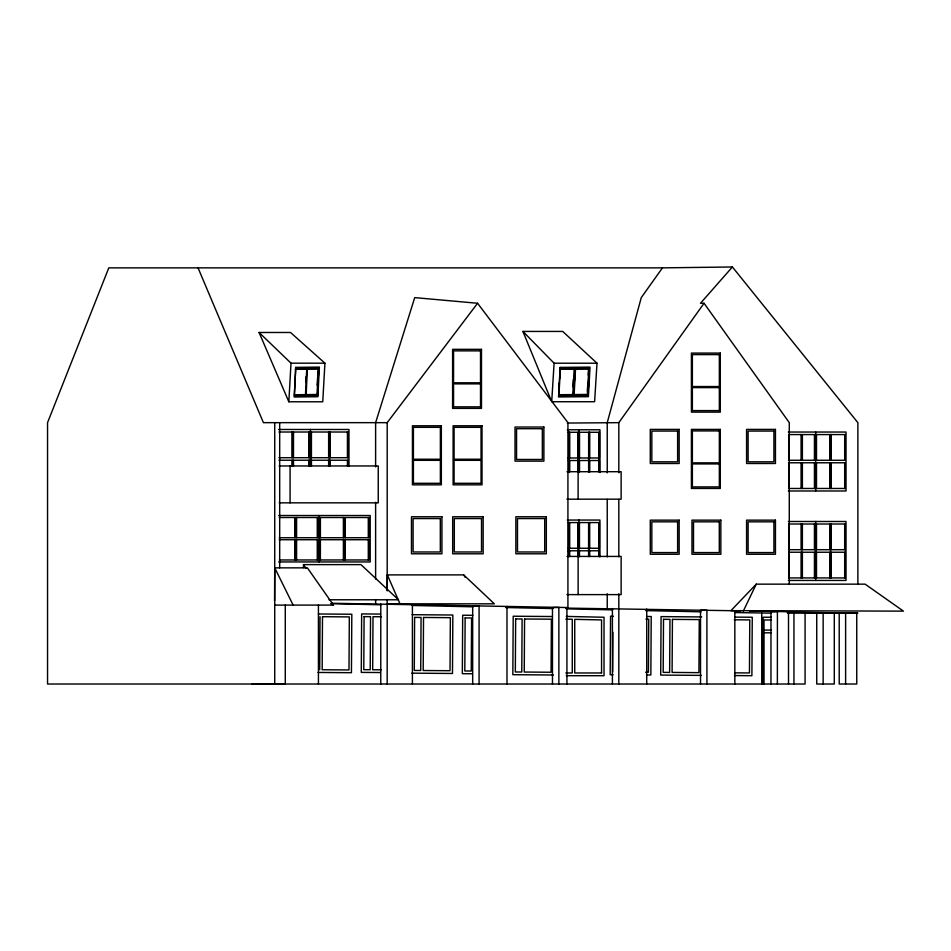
<?xml version="1.0" encoding="UTF-8"?>
<svg xmlns="http://www.w3.org/2000/svg" width="951" height="951" viewBox="0 0 951 951"><rect width="100%" height="100%" fill="white"/><g stroke="black" fill="none" stroke-linecap="round" stroke-linejoin="round"><path stroke-width="1.43" d="M380.769 684.019L380.78 604.099M387.176 684.019L387.2 599.677M777.371 684.019L777.419 611.541L770.964 612.004L770.964 684.019M387.247 590.512L387.319 574.891L463.684 574.891L494.354 603.826L387.2 603.826M274.566 600.77L274.732 567.854L307.387 567.854L333.492 605.098L274.566 605.098M319.702 669.73L320.035 616.676M612.67 671.977L612.919 632.189M303.476 567.569L303.5 564.621L360.964 564.621L398.481 599.772L328.975 599.772M305.782 382.528L306.067 376.667M317.194 385.31L317.551 377.999M317.551 395.794L318.644 367.93L317.551 395.794L294.311 395.996L295.713 368.203L318.942 368.013M559.628 378.427L560.187 368.215L558.974 396.044L559.39 382.813M572.989 386.855L573.382 379.556M573.394 395.901L575.105 368.073L573.596 395.806M587.373 391.099L587.694 385.262M588.241 375.039L588.562 369.202M588.752 369.178L587.385 394.439L574.131 394.57L575.498 369.297L588.752 369.178L588.158 368.988M587.991 395.759L589.192 367.942L587.991 395.759L558.677 395.949M288.842 401.786L291.006 363.175L259.088 332.481L290.542 332.481L324.921 363.175L322.746 401.786L288.842 401.786L259.088 332.481M522.931 331.435L554.1 363.211L551.711 401.726L594.613 401.726L597.002 363.211L562.719 331.435L522.931 331.435L551.152 400.383M743.302 611.136L756.235 584.152L865.125 584.152L903.45 611.136L730.95 610.649L756.235 584.152M857.873 584.152L857.873 422.66L732.401 266.981L662.467 267.861L641.271 297.615L607.237 422.66L607.237 472.813M618.816 472.813L618.816 422.66L704.049 303.262L789.282 422.66L789.282 584.152M387.2 590.821L387.2 422.66L477.568 303.262L567.925 422.66L567.925 607.546L331.412 603.255M732.401 266.981L700.483 303.262L704.049 303.262M845.617 613.026L839.21 613.145L839.21 684.019L856.756 684.019L856.756 613.145L845.617 613.026L845.617 684.019M307.803 369.297L318.288 369.166L317.016 394.487L306.543 394.606M294.644 394.76L305.473 394.629L306.745 369.309L295.214 369.273M560.187 368.215L589.489 368.037M559.081 394.713L572.787 394.582L574.154 369.309L559.747 369.25M567.355 423.052L618.816 422.66M252.122 684.019L285.276 684.019L285.276 605.086M662.467 267.861L108.794 267.861L47.55 422.66L47.55 684.019L805.081 684.019L805.081 613.145M291.006 363.175L324.921 363.175M554.1 363.211L597.002 363.211M387.2 422.66L263.415 422.66L198.046 267.861M278.56 429.483L348.981 429.483L348.981 466.335M567.319 429.769L599.962 429.769L599.962 472.504M278.952 432.016L292.575 432.016L292.575 457.704L278.952 457.704M292.956 432.016L309.491 432.016L309.491 457.704L292.956 457.704M310.347 432.016L347.959 432.016L347.959 457.704L310.347 457.704M788.367 432.039L846.021 432.039L846.021 490.989L788.367 490.989M568.175 432.289L599.403 432.289L599.403 457.978L568.175 457.978M788.557 434.571L801.669 434.571L801.669 460.26L788.557 460.26M801.859 434.571L814.959 434.571L814.959 460.26L801.859 460.26M815.958 434.571L845.213 434.571L845.213 460.26L815.958 460.26M278.952 460.225L292.575 460.225L292.575 465.931M292.956 460.225L309.491 460.225L309.491 465.931M310.347 460.225L347.959 460.225L347.959 465.931M568.175 460.51L599.403 460.51L599.403 471.922M788.557 462.78L801.669 462.78L801.669 488.469L788.557 488.469M801.859 462.78L814.959 462.78L814.959 488.469L801.859 488.469M815.958 462.78L845.213 462.78L845.213 488.469L815.958 488.469M279.13 465.954L378.248 465.954L378.248 502.841L279.225 502.841M567.022 471.708L621.134 471.708L621.134 499.18L566.915 499.18M278.691 515.525L370.201 515.525L370.201 561.946L278.691 561.946M279.261 517.51L295.369 517.51L295.369 537.743L279.261 537.743M296.046 517.51L317.812 517.51L317.812 537.743L296.046 537.743M319.845 517.51L343.929 517.51L343.929 537.743L319.845 537.743M567.26 520.054L599.915 520.054L599.915 556.894M788.367 521.493L846.021 521.493L846.021 580.443L788.367 580.443M568.116 522.575L578.41 522.575L578.41 548.263L568.116 548.263M578.921 522.575L599.356 522.575L599.356 548.263L578.921 548.263M788.557 524.013L801.669 524.013L801.669 549.702L788.557 549.702M801.859 524.013L814.959 524.013L814.959 549.702L801.859 549.702M815.958 524.013L845.213 524.013L845.213 549.702L815.958 549.702M279.261 539.728L295.369 539.728L295.369 559.961L279.261 559.961M296.046 539.728L317.812 539.728L317.812 559.961L296.046 559.961M319.845 539.728L343.929 539.728L343.929 559.961L319.845 559.961M568.116 550.784L578.41 550.784L578.41 556.501M578.921 550.784L599.356 550.784L599.356 556.501M788.557 552.234L801.669 552.234L801.669 577.923L788.557 577.923M801.859 552.234L814.959 552.234L814.959 577.923L801.859 577.923M815.958 552.234L845.213 552.234L845.213 577.923L815.958 577.923M567.034 556.43L621.146 556.43L621.146 594.613L566.915 594.613M565.881 608.105L740.71 610.839M735.099 612.563L771.356 613.145M787.535 613.145L839.055 613.145M856.756 613.145L857.873 613.145L787.178 612.099M771.356 617.247L763.118 617.247L763.118 684.019M771.404 619.981L764.022 619.981L764.022 684.019M764.022 630.073L771.404 630.073M764.022 632.807L771.404 632.807M565.821 672.975L572.276 672.975L572.276 619.279L565.821 619.137M566.261 675.709L604.028 675.709L604.028 617.247L566.261 616.414M380.531 614.073L361.653 613.93L361.285 672.393L380.174 672.535M318.395 613.989L351.811 614.239L351.442 672.702L318.026 672.452M412.175 614.691L452.842 615.012L452.474 673.474L411.807 673.153M613.454 616.248L610.554 616.224L610.185 674.687L613.098 674.711M646.87 616.51L651.221 616.533L650.853 674.996L646.502 674.972M701.743 616.926L661.076 616.617L660.707 675.079L701.374 675.388M734.826 617.116L752.265 617.247L751.896 675.709L734.457 675.567M472.861 615.309L462.685 615.226L462.329 673.688L472.492 673.772M552.424 616.533L513.207 616.224L512.839 674.687L553.506 674.996M381.482 616.759L373.018 616.7L372.673 669.742L381.149 669.813M734.243 619.79L749.78 619.909L749.447 672.951L735.325 672.844M645.919 619.172L648.748 619.196L648.416 672.25L645.586 672.226M749.519 611.006L789.282 611.766M330.829 603.683L381.173 604.788M412.294 605.478L473.075 606.809M505.682 607.523L553.03 608.569M566.166 608.854L612.599 609.876M645.705 610.601L701.113 611.814M477.568 303.262L414.719 297.615L375.621 422.66L375.621 466.917M307.411 368.156L306.115 395.854M331.495 603.326L333.492 605.098M303.5 564.621L305.972 568.258M463.684 574.891L465.182 577.328M274.732 567.854L293.134 605.098M387.319 574.891L400.014 603.826M706.926 684.019L706.902 610.197L700.518 610.292L700.518 684.019M558.879 684.019L558.867 607.38L552.472 607.594L552.472 684.019M844.69 434.571L844.69 460.26M844.69 462.78L844.69 488.469M844.69 524.013L844.69 549.702M844.69 552.234L844.69 577.923M834.289 613.145L834.289 684.019L816.743 684.019L816.743 613.145M831.257 434.571L831.257 460.26M831.257 462.78L831.257 488.469M831.257 524.013L831.257 549.702M831.257 552.234L831.257 577.923M830.722 434.571L830.722 460.26M830.722 462.78L830.722 488.469M830.722 524.013L830.722 549.702M830.722 552.234L830.722 577.923M830.449 434.571L830.449 460.26M830.449 462.78L830.449 488.469M830.449 524.013L830.449 549.702M830.449 552.234L830.449 577.923M829.926 434.571L829.926 460.26M829.926 462.78L829.926 488.469M829.926 524.013L829.926 549.702M829.926 552.234L829.926 577.923M823.15 613.145L823.15 684.019M816.493 434.571L816.493 460.26M816.493 462.78L816.493 488.469M816.493 524.013L816.493 549.702M816.493 552.234L816.493 577.923M815.685 432.039L815.685 490.989M815.685 521.493L815.685 580.443M814.436 434.571L814.436 460.26M814.436 462.78L814.436 488.469M814.436 524.013L814.436 549.702M814.436 552.234L814.436 577.923M802.382 434.571L802.382 460.26M802.382 462.78L802.382 488.469M802.382 524.013L802.382 549.702M802.382 552.234L802.382 577.923M801.134 434.571L801.134 460.26M801.134 462.78L801.134 488.469M801.134 524.013L801.134 549.702M801.134 552.234L801.134 577.923M793.942 613.145L793.942 684.019M789.08 434.571L789.08 460.26M789.08 462.78L789.08 488.469M789.08 524.013L789.08 549.702M789.08 552.234L789.08 577.923M788.51 611.755L788.51 684.019M761.739 613.145L761.739 684.019M734.838 610.732L734.838 684.019M646.728 609.044L646.728 684.007M618.816 499.358L618.816 556.894M618.816 593.769L618.816 684.007M612.408 608.521L612.408 684.007M607.237 499.358L607.237 556.894M607.237 593.769L607.237 608.521M598.868 432.289L598.868 471.922M598.821 522.575L598.821 556.501M589.739 432.289L589.739 457.978M589.739 460.51L589.739 471.922M589.691 522.575L589.691 548.263M589.691 550.784L589.691 556.501M589.204 432.289L589.18 471.922M589.133 522.575L589.144 556.501M588.645 432.289L588.645 471.922M588.598 522.575L588.598 556.501M579.516 432.289L579.516 457.978M579.516 460.51L579.516 471.922M579.468 522.575L579.468 548.263M579.468 550.784L579.468 556.501M578.957 429.769L578.957 472.504M578.909 520.054L578.909 556.894M578.458 432.289L578.458 457.978M578.458 460.51L578.458 471.922M578.113 471.708L578.113 499.18M578.125 556.43L578.125 594.613M577.923 432.289L577.923 471.922M577.863 522.575L577.863 556.501M569.744 432.289L569.744 457.978M569.744 460.51L569.744 471.922M569.697 522.575L569.697 548.263M569.697 550.784L569.697 556.501M569.245 432.289L569.245 471.922M569.162 522.575L569.162 556.501M568.71 432.289L568.71 471.922M568.662 522.575L568.662 556.501M566.927 607.523L566.927 684.019M506.99 606.381L506.99 684.019M479.078 684.019L479.078 605.858L472.671 605.965L472.671 684.019M412.401 604.586L412.401 684.019M375.621 502.318L375.621 579.028M375.621 599.677L375.621 604.099M368.299 517.51L368.299 537.743M368.299 539.728L368.299 559.961M347.424 432.016L347.424 457.704M347.424 460.225L347.424 465.931M345.284 517.51L345.284 537.743M345.284 539.728L345.284 559.961M343.394 517.51L343.394 537.743M343.394 539.728L343.394 559.961M330.199 432.016L330.199 457.704M330.199 460.225L330.199 465.931M329.664 432.016L329.664 457.704M329.664 460.225L329.664 465.931M329.189 432.016L329.189 457.704M329.189 460.225L329.189 465.931M328.642 432.016L328.642 457.704M328.642 460.225L328.642 465.931M320.38 517.51L320.38 537.743M320.38 539.728L320.38 559.961M319.025 515.525L319.025 561.946M318.43 605.086L318.43 684.019M317.265 517.51L317.265 537.743M317.265 539.728L317.265 559.961M311.429 432.016L311.429 457.704M311.429 460.225L311.429 465.931M310.894 432.016L310.894 457.704M310.894 460.225L310.894 465.931M310.406 429.483L310.406 466.335M308.944 432.016L308.944 457.704M308.944 460.225L308.944 465.931M296.581 517.51L296.581 537.743M296.581 539.728L296.581 559.961M294.822 517.51L294.822 537.743M294.822 539.728L294.822 559.961M293.49 432.016L293.49 457.704M293.49 460.225L293.49 465.931M292.028 432.016L292.028 457.704M292.028 460.225L292.028 465.931M290.079 465.954L290.079 502.841M279.689 422.66L279.689 567.854M274.732 422.66L274.732 683.817M322.496 616.7L322.163 669.742L348.993 669.956L349.326 616.902L322.496 616.7M364.102 616.628L363.769 669.682L370.212 669.73L370.545 616.676L364.102 616.628M414.612 617.389L414.279 670.443L420.734 670.491L421.067 617.449L414.612 617.389M423.528 617.461L423.195 670.514L450.025 670.717L450.358 617.674L423.528 617.461M465.134 617.924L464.801 670.978L471.256 671.026L471.589 617.972L465.134 617.924M515.656 618.923L515.323 671.977L521.778 672.024L522.111 618.97L515.656 618.923M524.572 618.994L524.239 672.036L551.069 672.25L551.402 619.196L524.572 618.994M663.513 619.315L663.18 672.369L669.635 672.416L669.968 619.363L663.513 619.315M672.428 619.386L672.095 672.428L698.926 672.642L699.258 619.588L672.428 619.386M295.749 367.383L294.263 396.995L317.884 396.71L319.37 367.098L295.749 367.383M560.139 367.407L558.534 396.959L588.407 396.674L590.012 367.122L560.139 367.407M481.479 349.338L452.593 349.338L452.593 408.383L481.479 408.383L481.479 349.338M480.517 350.871L453.556 350.871L453.556 382.789L480.517 382.789L480.517 350.871M720.299 353.083L691.413 353.083L691.413 412.128L720.299 412.128L720.299 353.083M719.336 354.616L692.376 354.616L692.376 386.534L719.336 386.534L719.336 354.616M480.517 383.871L453.556 383.871L453.556 406.85L480.517 406.85L480.517 383.871M719.336 387.616L692.376 387.616L692.376 410.594L719.336 410.594L719.336 387.616M441.335 425.786L412.449 425.786L412.449 484.832L441.335 484.832L441.335 425.786M482.014 425.786L453.116 425.786L453.116 484.832L482.014 484.832L482.014 425.786M543.889 427.035L515.026 427.035L515.026 461.14L543.889 461.14L543.889 427.035M440.372 427.32L413.412 427.32L413.412 459.238L440.372 459.238L440.372 427.32M481.051 427.32L454.079 427.32L454.079 459.238L481.051 459.238L481.051 427.32M542.355 428.711L516.559 428.711L516.559 459.464L542.355 459.464L542.355 428.711M679.157 429.4L650.282 429.4L650.282 463.494L679.157 463.494L679.157 429.4M720.299 429.4L691.413 429.4L691.413 488.445L720.299 488.445L720.299 429.4M775.445 429.4L746.583 429.4L746.583 463.494L775.445 463.494L775.445 429.4M719.336 430.922L692.376 430.922L692.376 462.852L719.336 462.852L719.336 430.922M677.623 431.065L651.827 431.065L651.827 461.817L677.623 461.817L677.623 431.065M773.912 431.065L748.116 431.065L748.116 461.817L773.912 461.817L773.912 431.065M440.372 460.32L413.412 460.32L413.412 483.298L440.372 483.298L440.372 460.32M481.051 460.32L454.079 460.32L454.079 483.298L481.051 483.298L481.051 460.32M719.336 463.922L692.376 463.922L692.376 486.912L719.336 486.912L719.336 463.922M441.942 516.762L411.474 516.762L411.474 553.791L441.942 553.791L441.942 516.762M483.156 516.762L452.688 516.762L452.688 553.791L483.156 553.791L483.156 516.762M546.326 516.762L515.858 516.762L515.858 553.791L546.326 553.791L546.326 516.762M368.845 517.51L344.749 517.51L344.749 537.743L368.845 537.743L368.845 517.51M440.325 518.568L413.103 518.568L413.103 551.972L440.325 551.972L440.325 518.568M481.527 518.568L454.305 518.568L454.305 551.972L481.527 551.972L481.527 518.568M544.709 518.568L517.487 518.568L517.487 551.972L544.709 551.972L544.709 518.568M679.157 520.149L650.282 520.149L650.282 554.255L679.157 554.255L679.157 520.149M720.846 520.149L691.971 520.149L691.971 554.255L720.846 554.255L720.846 520.149M775.445 520.149L746.583 520.149L746.583 554.255L775.445 554.255L775.445 520.149M677.623 521.826L651.827 521.826L651.827 552.579L677.623 552.579L677.623 521.826M719.301 521.826L693.505 521.826L693.505 552.579L719.301 552.579L719.301 521.826M773.912 521.826L748.116 521.826L748.116 552.579L773.912 552.579L773.912 521.826M368.845 539.728L344.749 539.728L344.749 559.961L368.845 559.961L368.845 539.728M601.567 672.975L574.737 672.975L574.737 619.339L601.567 619.921L601.567 672.975"/></g></svg>
